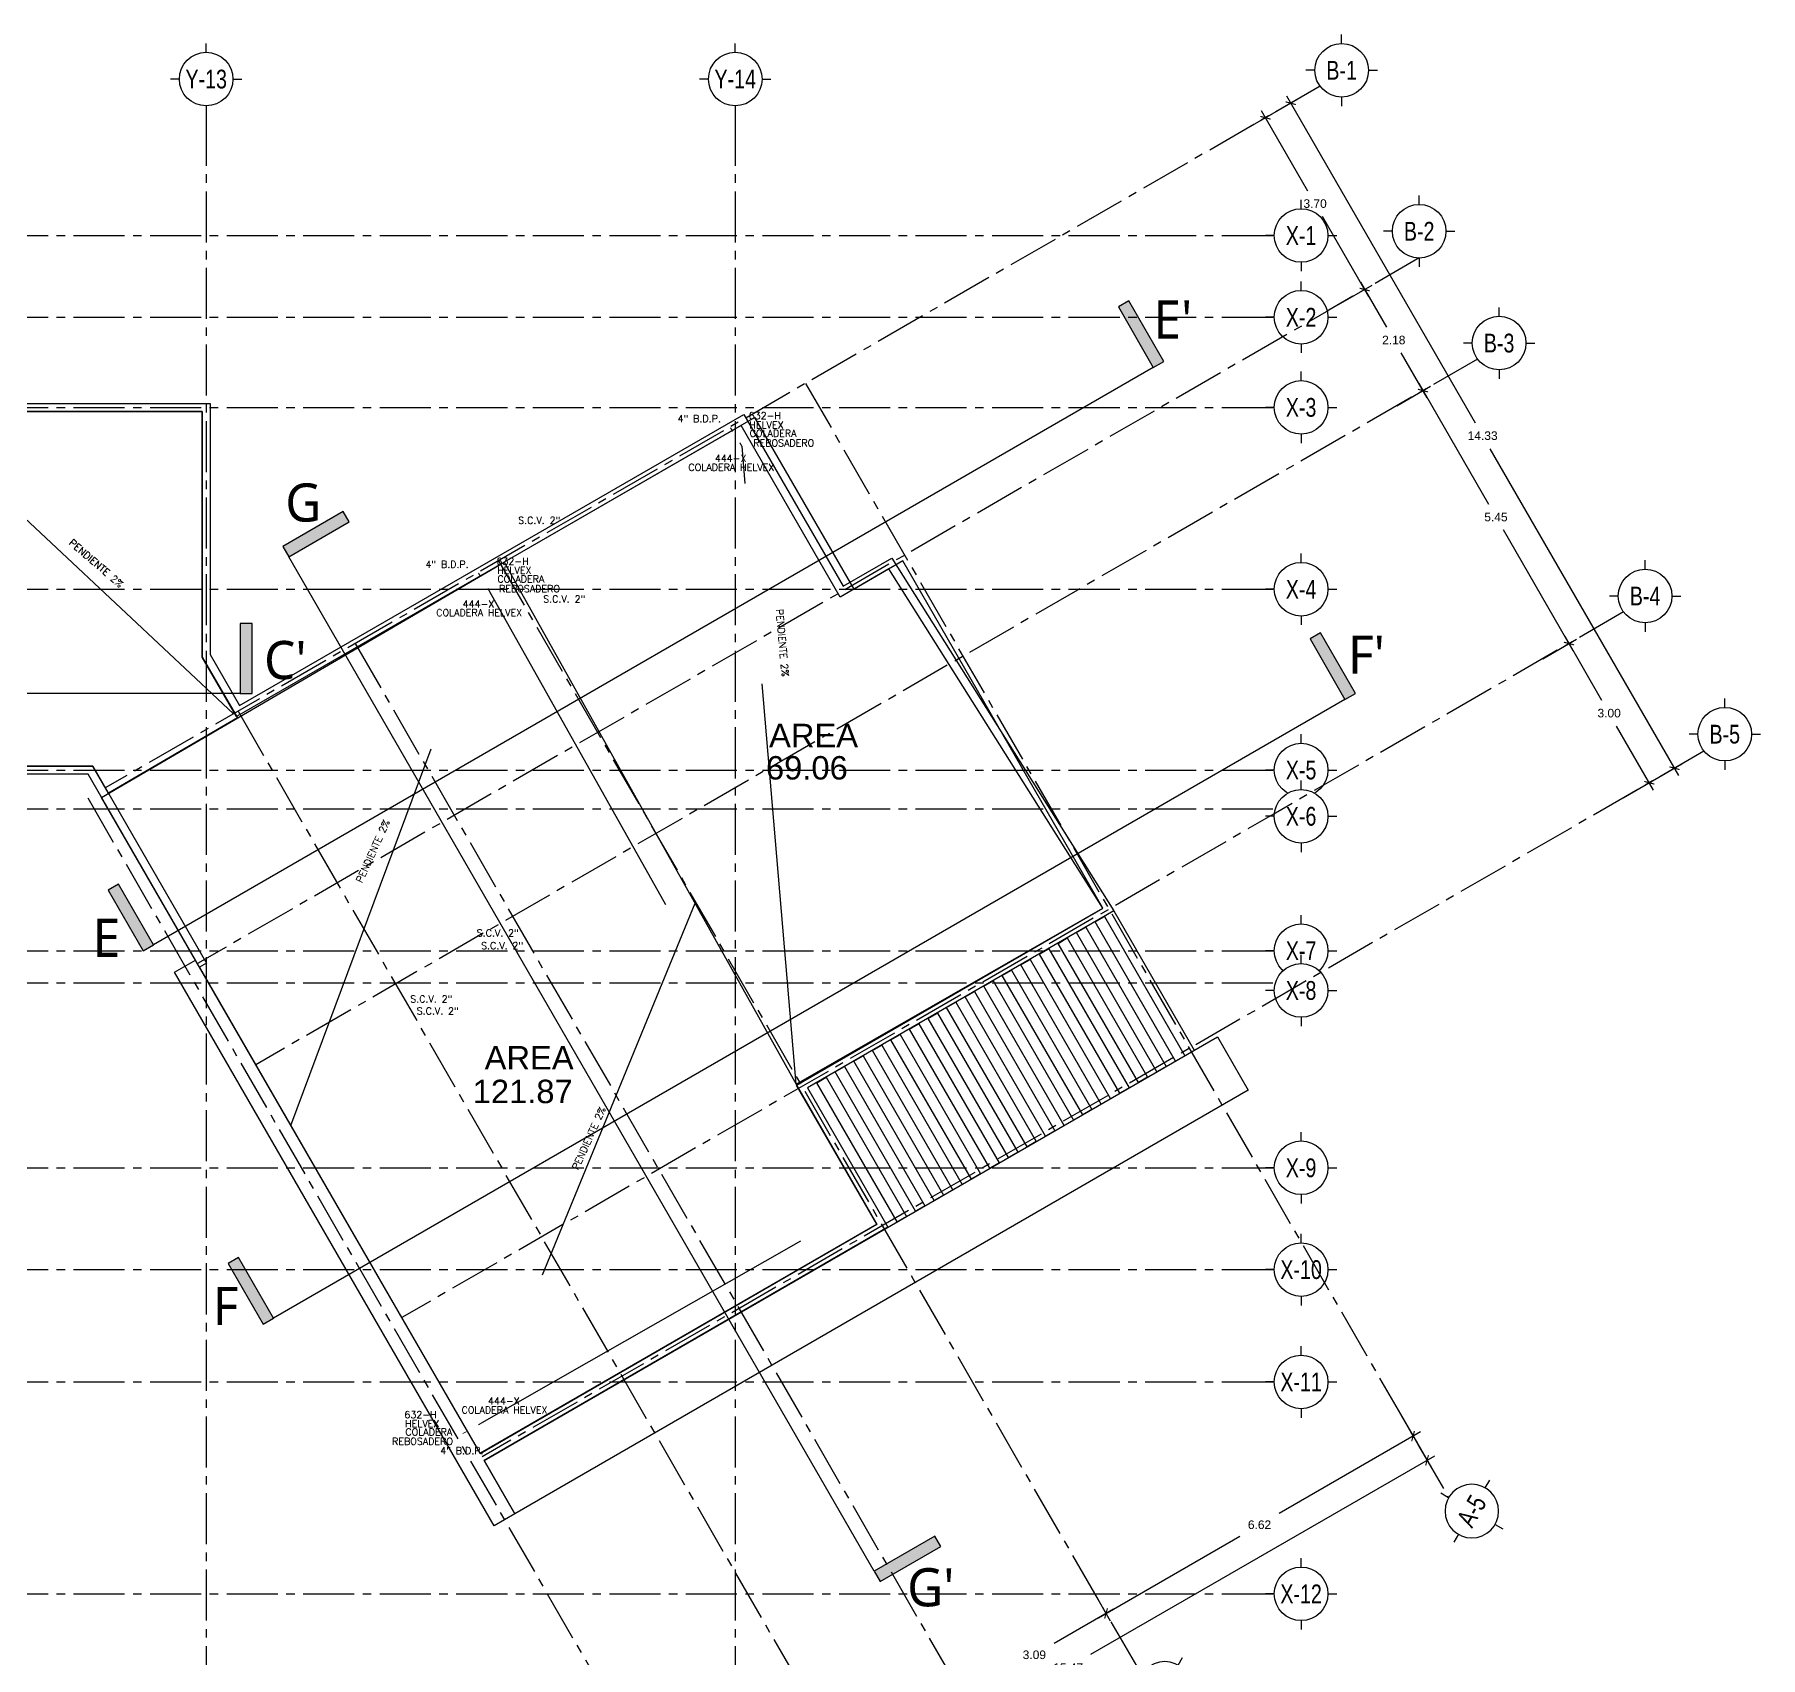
# Model space of a CAD drawing. Header units: metres. Extents: x 1769 to 3632, y 809 to 2652.
# Drawn here: x 2723.39 to 2755.61, y 1716.49 to 1746.77 of the extents above; entities that cross this region are included whole.
import ezdxf
from ezdxf.enums import TextEntityAlignment as Align

# ---------------------------------------------------------------- set-up
doc = ezdxf.new("R2010")
doc.units = ezdxf.units.M
doc.header["$LTSCALE"] = 10
doc.header["$PDMODE"] = 35
for name, pattern in [('CENTER2', [28.575, 19.05, -3.175, 3.175, -3.175]), ('DASHED2', [0.375, 0.25, -0.125]), ('HIDDEN', [9.525, 6.35, -3.175]), ('HIDDENX2', [0.75, 0.5, -0.25])]:
    doc.linetypes.add(name, pattern=pattern)
for name, color, linetype in [('A-ANNO-DIMS-0100', 2, 'Continuous'), ('A-CNTR+', 1, 'HIDDEN'), ('A-ELEV4', 3, 'Continuous'), ('A-ROOF', 6, 'Continuous'), ('A-ROOF-PATT+', 8, 'Continuous'), ('A-SECT+', 3, 'Continuous'), ('G+E_Cotas ejes', 20, 'Continuous'), ('G+E_Ejes', 20, 'Continuous')]:
    doc.layers.add(name, color=color, linetype=linetype)
for name, color, linetype, lineweight in [('RE.CONEXIONES 3D PLUVIALES', 7, 'Continuous', 0), ('RE.PLUVIAL', 3, 'Continuous', 0), ('RE.TEXTO PLU', 7, 'Continuous', 0), ('RE.TEXTOS SANITARIOS', 7, 'Continuous', 0)]:
    doc.layers.add(name, color=color, linetype=linetype, lineweight=lineweight)
doc.styles.add('ACABADOS', font='arial.ttf')
doc.styles.add('AVM- OFICINAS Y BODEGA - EJES PB$0$Anot_Arial', font='arial.ttf')
doc.styles.add('R', font='romans.shx')
doc.styles.get("Standard").update_dxf_attribs({"font": 'arial.ttf'})
doc.dimstyles.new('100', dxfattribs={"dimtxt": 0.16, "dimasz": 0.14, "dimexe": 0.16, "dimexo": 0.01, "dimgap": 0.16, "dimtad": 0, "dimtih": 1, "dimtoh": 1, "dimzin": 1, "dimdsep": 46, "dimtxsty": 'ACABADOS', "dimblk": 'ARCHTICK', "dimcen": 0.16, "dimdle": 0.16, "dimclrd": 1, "dimclre": 8, "dimclrt": 2, "dimadec": 1, "dimazin": 0, "dimtp": 1.2, "dimtm": 0.6, "dimtfac": 1, "dimtix": 1, "dimtmove": 2, "dimatfit": 3, "dimldrblk": 'ARCHTICK', "dimfxl": 1, "dimtolj": 1, "dimtzin": 1, "dimarcsym": 0})

# ---------------------------------------------------------------- blocks, each defined once
blk = doc.blocks.new('AVM- OFICINAS Y BODEGA - EJES PB$0$Anot_Arq_Eje_WO')
blk.add_wipeout([(0, -3), (0.29, -2.99), (0.59, -2.94), (0.87, -2.87), (1.15, -2.77), (1.41, -2.65), (1.67, -2.49), (1.9, -2.32), (2.12, -2.12), (2.32, -1.9), (2.49, -1.67), (2.65, -1.41), (2.77, -1.15), (2.87, -0.87), (2.94, -0.59), (2.99, -0.29), (3, 0), (2.99, 0.29), (2.94, 0.59), (2.87, 0.87), (2.77, 1.15), (2.65, 1.41), (2.49, 1.67), (2.32, 1.9), (2.12, 2.12), (1.9, 2.32), (1.67, 2.49), (1.41, 2.65), (1.15, 2.77), (0.87, 2.87), (0.59, 2.94), (0.29, 2.99), (0, 3), (-0.29, 2.99), (-0.59, 2.94), (-0.87, 2.87), (-1.15, 2.77), (-1.41, 2.65), (-1.67, 2.49), (-1.9, 2.32), (-2.12, 2.12), (-2.32, 1.9), (-2.49, 1.67), (-2.65, 1.41), (-2.77, 1.15), (-2.87, 0.87), (-2.94, 0.59), (-2.99, 0.29), (-3, 0), (-2.99, -0.29), (-2.94, -0.59), (-2.87, -0.87), (-2.77, -1.15), (-2.65, -1.41), (-2.49, -1.67), (-2.32, -1.9), (-2.12, -2.12), (-1.9, -2.32), (-1.67, -2.49), (-1.41, -2.65), (-1.15, -2.77), (-0.87, -2.87), (-0.59, -2.94), (-0.29, -2.99)])
at = {"color": 0, "linetype": 'Continuous'}
for p, q in [((0, 3), (0, 4)), ((-3, 0), (-4, 0)), ((3, 0), (4, 0)), ((0, -3), (0, -4))]:
    blk.add_line(p, q, dxfattribs=at)
blk.add_circle((0, 0), 3, dxfattribs=at)
at = {"color": 0, "style": 'AVM- OFICINAS Y BODEGA - EJES PB$0$Anot_Arial'}
blk.add_attdef('ID_Eje', text='', height=3, dxfattribs=at).set_placement((0, 0), align=Align.MIDDLE_CENTER)
blk = doc.blocks.new('EJES-1')
at = {"layer": 'A-CNTR+', "color": 9, "linetype": 'CENTER2', "ltscale": 0.005, "true_color": 0xc7c8ca}
for p, q in [((48.052, -1.333), (48.052, -50.702)), ((57.927, -1.333), (57.927, -50.702)), ((-3.001, -3.586), (67.989, -3.586)), ((-3.001, -5.111), (67.989, -5.111)), ((-3.001, -6.793), (67.989, -6.793)), ((-3.001, -10.186), (67.989, -10.186)), ((-3.001, -13.56), (67.989, -13.56)), ((-3.001, -16.932), (67.989, -16.932)), ((-3.001, -20.982), (67.989, -20.982)), ((-3.001, -22.882), (67.989, -22.882)), ((-3.001, -24.978), (67.989, -24.978)), ((-3.001, -28.932), (67.989, -28.932))]:
    blk.add_line(p, q, dxfattribs=at)
at = {"layer": 'A-CNTR+'}
ref = blk.add_blockref('AVM- OFICINAS Y BODEGA - EJES PB$0$Anot_Arq_Eje_WO', (48.052, -0.667), dxfattribs=dict(at, xscale=0.1666666666666667, yscale=0.1666666666666667, zscale=0.1666666666666667))
ref.add_attrib('ID_Eje', 'Y-13', dxfattribs={"layer": '0', "color": 0, "height": 0.35, "style": 'AVM- OFICINAS Y BODEGA - EJES PB$0$Anot_Arial', "width": 0.75}).set_placement((48.052, -0.667), align=Align.MIDDLE_CENTER)
ref = blk.add_blockref('AVM- OFICINAS Y BODEGA - EJES PB$0$Anot_Arq_Eje_WO', (57.927, -0.667), dxfattribs=dict(at, xscale=0.1666666666666667, yscale=0.1666666666666667, zscale=0.1666666666666667))
ref.add_attrib('ID_Eje', 'Y-14', dxfattribs={"layer": '0', "color": 0, "height": 0.35, "style": 'AVM- OFICINAS Y BODEGA - EJES PB$0$Anot_Arial', "width": 0.75}).set_placement((57.927, -0.667), align=Align.MIDDLE_CENTER)
ref = blk.add_blockref('AVM- OFICINAS Y BODEGA - EJES PB$0$Anot_Arq_Eje_WO', (68.489, -3.586), dxfattribs=dict(at, xscale=0.1666666666666667, yscale=0.1666666666666667, zscale=0.1666666666666667))
ref.add_attrib('ID_Eje', 'X-1', dxfattribs={"layer": '0', "color": 0, "height": 0.35, "style": 'AVM- OFICINAS Y BODEGA - EJES PB$0$Anot_Arial', "width": 0.75}).set_placement((68.489, -3.586), align=Align.MIDDLE_CENTER)
ref = blk.add_blockref('AVM- OFICINAS Y BODEGA - EJES PB$0$Anot_Arq_Eje_WO', (68.489, -5.111), dxfattribs=dict(at, xscale=0.1666666666666667, yscale=0.1666666666666667, zscale=0.1666666666666667))
ref.add_attrib('ID_Eje', 'X-2', dxfattribs={"layer": '0', "color": 0, "height": 0.35, "style": 'AVM- OFICINAS Y BODEGA - EJES PB$0$Anot_Arial', "width": 0.75}).set_placement((68.489, -5.111), align=Align.MIDDLE_CENTER)
ref = blk.add_blockref('AVM- OFICINAS Y BODEGA - EJES PB$0$Anot_Arq_Eje_WO', (68.489, -6.793), dxfattribs=dict(at, xscale=0.1666666666666667, yscale=0.1666666666666667, zscale=0.1666666666666667))
ref.add_attrib('ID_Eje', 'X-3', dxfattribs={"layer": '0', "color": 0, "height": 0.35, "style": 'AVM- OFICINAS Y BODEGA - EJES PB$0$Anot_Arial', "width": 0.75}).set_placement((68.489, -6.793), align=Align.MIDDLE_CENTER)
ref = blk.add_blockref('AVM- OFICINAS Y BODEGA - EJES PB$0$Anot_Arq_Eje_WO', (68.489, -10.186), dxfattribs=dict(at, xscale=0.1666666666666667, yscale=0.1666666666666667, zscale=0.1666666666666667))
ref.add_attrib('ID_Eje', 'X-4', dxfattribs={"layer": '0', "color": 0, "height": 0.35, "style": 'AVM- OFICINAS Y BODEGA - EJES PB$0$Anot_Arial', "width": 0.75}).set_placement((68.489, -10.186), align=Align.MIDDLE_CENTER)
ref = blk.add_blockref('AVM- OFICINAS Y BODEGA - EJES PB$0$Anot_Arq_Eje_WO', (68.489, -13.56), dxfattribs=dict(at, xscale=0.1666666666666667, yscale=0.1666666666666667, zscale=0.1666666666666667))
ref.add_attrib('ID_Eje', 'X-5', dxfattribs={"layer": '0', "color": 0, "height": 0.35, "style": 'AVM- OFICINAS Y BODEGA - EJES PB$0$Anot_Arial', "width": 0.75}).set_placement((68.489, -13.56), align=Align.MIDDLE_CENTER)
ref = blk.add_blockref('AVM- OFICINAS Y BODEGA - EJES PB$0$Anot_Arq_Eje_WO', (68.489, -16.932), dxfattribs=dict(at, xscale=0.1666666666666667, yscale=0.1666666666666667, zscale=0.1666666666666667))
ref.add_attrib('ID_Eje', 'X-7', dxfattribs={"layer": '0', "color": 0, "height": 0.35, "style": 'AVM- OFICINAS Y BODEGA - EJES PB$0$Anot_Arial', "width": 0.75}).set_placement((68.489, -16.932), align=Align.MIDDLE_CENTER)
ref = blk.add_blockref('AVM- OFICINAS Y BODEGA - EJES PB$0$Anot_Arq_Eje_WO', (68.489, -20.982), dxfattribs=dict(at, xscale=0.1666666666666667, yscale=0.1666666666666667, zscale=0.1666666666666667))
ref.add_attrib('ID_Eje', 'X-9', dxfattribs={"layer": '0', "color": 0, "height": 0.35, "style": 'AVM- OFICINAS Y BODEGA - EJES PB$0$Anot_Arial', "width": 0.75}).set_placement((68.489, -20.982), align=Align.MIDDLE_CENTER)
ref = blk.add_blockref('AVM- OFICINAS Y BODEGA - EJES PB$0$Anot_Arq_Eje_WO', (68.489, -22.882), dxfattribs=dict(at, xscale=0.1666666666666667, yscale=0.1666666666666667, zscale=0.1666666666666667))
ref.add_attrib('ID_Eje', 'X-10', dxfattribs={"layer": '0', "color": 0, "height": 0.35, "style": 'AVM- OFICINAS Y BODEGA - EJES PB$0$Anot_Arial', "width": 0.75}).set_placement((68.489, -22.882), align=Align.MIDDLE_CENTER)
ref = blk.add_blockref('AVM- OFICINAS Y BODEGA - EJES PB$0$Anot_Arq_Eje_WO', (68.489, -24.978), dxfattribs=dict(at, xscale=0.1666666666666667, yscale=0.1666666666666667, zscale=0.1666666666666667))
ref.add_attrib('ID_Eje', 'X-11', dxfattribs={"layer": '0', "color": 0, "height": 0.35, "style": 'AVM- OFICINAS Y BODEGA - EJES PB$0$Anot_Arial', "width": 0.75}).set_placement((68.489, -24.978), align=Align.MIDDLE_CENTER)
ref = blk.add_blockref('AVM- OFICINAS Y BODEGA - EJES PB$0$Anot_Arq_Eje_WO', (68.489, -28.932), dxfattribs=dict(at, xscale=0.1666666666666667, yscale=0.1666666666666667, zscale=0.1666666666666667))
ref.add_attrib('ID_Eje', 'X-12', dxfattribs={"layer": '0', "color": 0, "height": 0.35, "style": 'AVM- OFICINAS Y BODEGA - EJES PB$0$Anot_Arial', "width": 0.75}).set_placement((68.489, -28.932), align=Align.MIDDLE_CENTER)
ref = blk.add_blockref('AVM- OFICINAS Y BODEGA - EJES PB$0$Anot_Arq_Eje_WO', (68.489, -14.423), dxfattribs=dict(at, xscale=0.1666666666666667, yscale=0.1666666666666667, zscale=0.1666666666666667))
ref.add_attrib('ID_Eje', 'X-6', dxfattribs={"layer": '0', "color": 0, "height": 0.35, "style": 'AVM- OFICINAS Y BODEGA - EJES PB$0$Anot_Arial', "width": 0.75}).set_placement((68.489, -14.423), align=Align.MIDDLE_CENTER)
ref = blk.add_blockref('AVM- OFICINAS Y BODEGA - EJES PB$0$Anot_Arq_Eje_WO', (68.489, -17.673), dxfattribs=dict(at, xscale=0.1666666666666667, yscale=0.1666666666666667, zscale=0.1666666666666667))
ref.add_attrib('ID_Eje', 'X-8', dxfattribs={"layer": '0', "color": 0, "height": 0.35, "style": 'AVM- OFICINAS Y BODEGA - EJES PB$0$Anot_Arial', "width": 0.75}).set_placement((68.489, -17.673), align=Align.MIDDLE_CENTER)
at = {"layer": 'A-CNTR+', "color": 9, "linetype": 'CENTER2', "ltscale": 0.005, "true_color": 0xc7c8ca}
for p, q in [((-3.001, -14.282), (67.989, -14.282)), ((-3.001, -17.532), (67.989, -17.532))]:
    blk.add_line(p, q, dxfattribs=at)
blk = doc.blocks.new('_ArchTick')
at = {"color": 0, "linetype": 'ByBlock', "const_width": 0.15}
blk.add_lwpolyline([(-0.5, -0.5), (0.5, 0.5)], dxfattribs=at)
blk = doc.blocks.new('*D330')
at = {"layer": 'A-ANNO-DIMS-0100', "color": 8, "linetype": 'HIDDEN', "lineweight": -2, "transparency": 16777216}
for p, q in [((34.114, -26.785), (34.683, -27.771)), ((20.717, -34.519), (21.286, -35.505))]:
    blk.add_line(p, q, dxfattribs=at)
at = {"layer": 'A-ANNO-DIMS-0100', "color": 1, "lineweight": -2, "transparency": 16777216}
for p, q in [((34.742, -27.552), (28.323, -31.257)), ((21.068, -35.446), (27.486, -31.741))]:
    blk.add_line(p, q, dxfattribs=at)
at = {"layer": 'Defpoints', "color": 0, "transparency": 16777216}
for p in [(34.109, -26.776), (34.603, -27.632), (20.712, -34.51)]:
    blk.add_point(p, dxfattribs=at)
at = {"layer": 'A-ANNO-DIMS-0100', "color": 1, "lineweight": -2, "transparency": 16777216, "xscale": 0.14, "yscale": 0.14, "zscale": 0.14}
for p, rotation in [((34.603, -27.632), 29.99830413499659), ((21.206, -35.366), 209.9983041349966)]:
    blk.add_blockref('_ArchTick', p, dxfattribs=dict(at, rotation=rotation))
at = {"layer": 'A-ANNO-DIMS-0100', "color": 2, "transparency": 16777216, "insert": (27.905, -31.499), "char_height": 0.16, "attachment_point": 5, "style": 'ACABADOS'}
blk.add_mtext('\\A1;15.47', dxfattribs=at)
blk = doc.blocks.new('*D331')
at = {"layer": 'A-ANNO-DIMS-0100', "color": 8, "linetype": 'HIDDEN', "lineweight": -2, "transparency": 16777216}
for p, q in [((31.099, -2.863), (31.726, -2.5)), ((32.949, -6.067), (33.576, -5.705))]:
    blk.add_line(p, q, dxfattribs=at)
at = {"layer": 'A-ANNO-DIMS-0100', "color": 1, "lineweight": -2, "transparency": 16777216}
for p, q in [((31.508, -2.442), (32.373, -3.941)), ((33.518, -5.923), (32.652, -4.424))]:
    blk.add_line(p, q, dxfattribs=at)
at = {"layer": 'Defpoints', "color": 0, "transparency": 16777216}
for p in [(31.09, -2.868), (33.438, -5.785), (32.94, -6.072)]:
    blk.add_point(p, dxfattribs=at)
at = {"layer": 'A-ANNO-DIMS-0100', "color": 1, "lineweight": -2, "transparency": 16777216, "xscale": 0.14, "yscale": 0.14, "zscale": 0.14}
for p, rotation in [((31.588, -2.58), 120.0004785624767), ((33.438, -5.785), 300.0004785624766)]:
    blk.add_blockref('_ArchTick', p, dxfattribs=dict(at, rotation=rotation))
at = {"layer": 'A-ANNO-DIMS-0100', "color": 2, "transparency": 16777216, "insert": (32.513, -4.182), "char_height": 0.16, "attachment_point": 5, "style": 'ACABADOS'}
blk.add_mtext('\\A1;3.70', dxfattribs=at)
blk = doc.blocks.new('*D332')
at = {"layer": 'A-ANNO-DIMS-0100', "color": 8, "linetype": 'HIDDEN', "lineweight": -2, "transparency": 16777216}
for p, q in [((32.949, -6.067), (33.576, -5.705)), ((34.038, -7.953), (34.665, -7.591))]:
    blk.add_line(p, q, dxfattribs=at)
at = {"layer": 'A-ANNO-DIMS-0100', "color": 1, "lineweight": -2, "transparency": 16777216}
for p, q in [((33.358, -5.646), (33.843, -6.486)), ((34.607, -7.809), (34.122, -6.969))]:
    blk.add_line(p, q, dxfattribs=at)
at = {"layer": 'Defpoints', "color": 0, "transparency": 16777216}
for p in [(32.94, -6.072), (34.527, -7.671), (34.029, -7.958)]:
    blk.add_point(p, dxfattribs=at)
at = {"layer": 'A-ANNO-DIMS-0100', "color": 1, "lineweight": -2, "transparency": 16777216, "xscale": 0.14, "yscale": 0.14, "zscale": 0.14}
for p, rotation in [((33.438, -5.785), 120.0016160091932), ((34.527, -7.671), 300.0016160091932)]:
    blk.add_blockref('_ArchTick', p, dxfattribs=dict(at, rotation=rotation))
at = {"layer": 'A-ANNO-DIMS-0100', "color": 2, "transparency": 16777216, "insert": (33.982, -6.728), "char_height": 0.16, "attachment_point": 5, "style": 'ACABADOS'}
blk.add_mtext('\\A1;2.18', dxfattribs=at)
blk = doc.blocks.new('*D333')
at = {"layer": 'A-ANNO-DIMS-0100', "color": 8, "linetype": 'HIDDEN', "lineweight": -2, "transparency": 16777216}
for p, q in [((34.038, -7.953), (34.665, -7.591)), ((36.763, -12.673), (37.391, -12.311))]:
    blk.add_line(p, q, dxfattribs=at)
at = {"layer": 'A-ANNO-DIMS-0100', "color": 1, "lineweight": -2, "transparency": 16777216}
for p, q in [((34.447, -7.532), (35.75, -9.789)), ((37.332, -12.529), (36.029, -10.272))]:
    blk.add_line(p, q, dxfattribs=at)
at = {"layer": 'Defpoints', "color": 0, "transparency": 16777216}
for p in [(34.029, -7.958), (37.252, -12.391), (36.754, -12.678)]:
    blk.add_point(p, dxfattribs=at)
at = {"layer": 'A-ANNO-DIMS-0100', "color": 1, "lineweight": -2, "transparency": 16777216, "xscale": 0.14, "yscale": 0.14, "zscale": 0.14}
for p, rotation in [((34.527, -7.671), 119.9997428596151), ((37.252, -12.391), 299.9997428596151)]:
    blk.add_blockref('_ArchTick', p, dxfattribs=dict(at, rotation=rotation))
at = {"layer": 'A-ANNO-DIMS-0100', "color": 2, "transparency": 16777216, "insert": (35.889, -10.031), "char_height": 0.16, "attachment_point": 5, "style": 'ACABADOS'}
blk.add_mtext('\\A1;5.45', dxfattribs=at)
blk = doc.blocks.new('*D334')
at = {"layer": 'A-ANNO-DIMS-0100', "color": 8, "linetype": 'HIDDEN', "lineweight": -2, "transparency": 16777216}
for p, q in [((36.763, -12.673), (37.391, -12.311)), ((38.263, -15.271), (38.891, -14.909))]:
    blk.add_line(p, q, dxfattribs=at)
at = {"layer": 'A-ANNO-DIMS-0100', "color": 1, "lineweight": -2, "transparency": 16777216}
for p, q in [((37.172, -12.252), (37.862, -13.448)), ((38.832, -15.127), (38.142, -13.932))]:
    blk.add_line(p, q, dxfattribs=at)
at = {"layer": 'Defpoints', "color": 0, "transparency": 16777216}
for p in [(36.754, -12.678), (38.752, -14.989), (38.254, -15.276)]:
    blk.add_point(p, dxfattribs=at)
at = {"layer": 'A-ANNO-DIMS-0100', "color": 1, "lineweight": -2, "transparency": 16777216, "xscale": 0.14, "yscale": 0.14, "zscale": 0.14}
for p, rotation in [((37.252, -12.391), 120.0009000329546), ((38.752, -14.989), 300.0009000329546)]:
    blk.add_blockref('_ArchTick', p, dxfattribs=dict(at, rotation=rotation))
at = {"layer": 'A-ANNO-DIMS-0100', "color": 2, "transparency": 16777216, "insert": (38.002, -13.69), "char_height": 0.16, "attachment_point": 5, "style": 'ACABADOS'}
blk.add_mtext('\\A1;3.00', dxfattribs=at)
blk = doc.blocks.new('*D335')
at = {"layer": 'A-ANNO-DIMS-0100', "color": 8, "linetype": 'HIDDEN', "lineweight": -2, "transparency": 16777216}
for p, q in [((31.099, -2.863), (32.197, -2.228)), ((38.263, -15.271), (39.361, -14.637))]:
    blk.add_line(p, q, dxfattribs=at)
at = {"layer": 'A-ANNO-DIMS-0100', "color": 1, "lineweight": -2, "transparency": 16777216}
for p, q in [((31.978, -2.17), (35.501, -8.271)), ((39.303, -14.856), (35.78, -8.755))]:
    blk.add_line(p, q, dxfattribs=at)
at = {"layer": 'Defpoints', "color": 0, "transparency": 16777216}
for p in [(31.09, -2.868), (39.223, -14.717), (38.254, -15.276)]:
    blk.add_point(p, dxfattribs=at)
at = {"layer": 'A-ANNO-DIMS-0100', "color": 1, "lineweight": -2, "transparency": 16777216, "xscale": 0.14, "yscale": 0.14, "zscale": 0.14}
for p, rotation in [((32.058, -2.308), 120.0009000329537), ((39.223, -14.717), 300.0009000329537)]:
    blk.add_blockref('_ArchTick', p, dxfattribs=dict(at, rotation=rotation))
at = {"layer": 'A-ANNO-DIMS-0100', "color": 2, "transparency": 16777216, "insert": (35.641, -8.513), "char_height": 0.16, "attachment_point": 5, "style": 'ACABADOS'}
blk.add_mtext('\\A1;14.33', dxfattribs=at)
blk = doc.blocks.new('*D337')
at = {"layer": 'A-ANNO-DIMS-0100', "color": 8, "linetype": 'HIDDEN', "lineweight": -2, "transparency": 16777216}
for p, q in [((28.383, -30.094), (28.691, -30.627)), ((25.708, -31.638), (26.016, -32.171))]:
    blk.add_line(p, q, dxfattribs=at)
at = {"layer": 'A-ANNO-DIMS-0100', "color": 1, "lineweight": -2, "transparency": 16777216}
for p, q in [((28.749, -30.409), (27.641, -31.048)), ((25.797, -32.113), (26.905, -31.473))]:
    blk.add_line(p, q, dxfattribs=at)
at = {"layer": 'Defpoints', "color": 0, "transparency": 16777216}
for p in [(28.378, -30.085), (28.611, -30.489), (25.703, -31.629)]:
    blk.add_point(p, dxfattribs=at)
at = {"layer": 'A-ANNO-DIMS-0100', "color": 1, "lineweight": -2, "transparency": 16777216, "xscale": 0.14, "yscale": 0.14, "zscale": 0.14}
for p, rotation in [((28.611, -30.489), 29.99874514351845), ((25.936, -32.033), 209.9987451435184)]:
    blk.add_blockref('_ArchTick', p, dxfattribs=dict(at, rotation=rotation))
at = {"layer": 'A-ANNO-DIMS-0100', "color": 2, "transparency": 16777216, "insert": (27.273, -31.261), "char_height": 0.16, "attachment_point": 5, "style": 'ACABADOS'}
blk.add_mtext('\\A1;3.09', dxfattribs=at)
blk = doc.blocks.new('*D338')
at = {"layer": 'A-ANNO-DIMS-0100', "color": 8, "linetype": 'HIDDEN', "lineweight": -2, "transparency": 16777216}
for p, q in [((34.114, -26.785), (34.422, -27.318)), ((28.383, -30.094), (28.691, -30.627))]:
    blk.add_line(p, q, dxfattribs=at)
at = {"layer": 'A-ANNO-DIMS-0100', "color": 1, "lineweight": -2, "transparency": 16777216}
for p, q in [((34.481, -27.1), (31.844, -28.622)), ((28.472, -30.569), (31.109, -29.046))]:
    blk.add_line(p, q, dxfattribs=at)
at = {"layer": 'Defpoints', "color": 0, "transparency": 16777216}
for p in [(34.109, -26.776), (34.342, -27.18), (28.378, -30.085)]:
    blk.add_point(p, dxfattribs=at)
at = {"layer": 'A-ANNO-DIMS-0100', "color": 1, "lineweight": -2, "transparency": 16777216, "xscale": 0.14, "yscale": 0.14, "zscale": 0.14}
for p, rotation in [((34.342, -27.18), 29.99874514351642), ((28.611, -30.489), 209.9987451435164)]:
    blk.add_blockref('_ArchTick', p, dxfattribs=dict(at, rotation=rotation))
at = {"layer": 'A-ANNO-DIMS-0100', "color": 2, "transparency": 16777216, "insert": (31.476, -28.834), "char_height": 0.16, "attachment_point": 5, "style": 'ACABADOS'}
blk.add_mtext('\\A1;6.62', dxfattribs=at)
blk = doc.blocks.new('*U500')
at = {"layer": 'A-SECT+'}
h = blk.add_hatch(color=256, dxfattribs=at)
h.dxf.hatch_style = 1
h.paths.add_polyline_path([(76.3837, 10.491), (76.577, 10.491), (76.577, 10.4578), (76.3837, 10.4578)])
at = {"layer": 'A-SECT+', "linetype": 'HIDDEN', "ltscale": 0.2}
blk.add_line((76.3837, 10.4578), (76.3837, 2.7865), dxfattribs=at)
at = {"layer": 'A-SECT+'}
blk.add_lwpolyline([(76.3837, 10.491), (76.577, 10.491), (76.577, 10.4578), (76.3837, 10.4578)], close=True, dxfattribs=at)
blk = doc.blocks.new('*U329')
at = {"layer": 'A-SECT+'}
h = blk.add_hatch(color=256, dxfattribs=at)
h.dxf.hatch_style = 1
h.paths.add_polyline_path([(76.3837, 5.4697), (76.577, 5.4697), (76.577, 5.4365), (76.3837, 5.4365)])
h = blk.add_hatch(color=256, dxfattribs=at)
h.dxf.hatch_style = 1
h.paths.add_polyline_path([(76.3837, 2.1977), (76.577, 2.1977), (76.577, 2.1645), (76.3837, 2.1645)])
at = {"layer": 'A-SECT+', "linetype": 'HIDDEN', "ltscale": 0.2}
blk.add_line((76.3837, 5.4365), (76.3837, 2.1977), dxfattribs=at)
at = {"layer": 'A-SECT+'}
for points in [[(76.3837, 5.4697), (76.577, 5.4697), (76.577, 5.4365), (76.3837, 5.4365)], [(76.3837, 2.1977), (76.577, 2.1977), (76.577, 2.1645), (76.3837, 2.1645)]]:
    blk.add_lwpolyline(points, close=True, dxfattribs=at)
blk = doc.blocks.new('*U327')
at = {"layer": 'A-SECT+'}
h = blk.add_hatch(color=256, dxfattribs=at)
h.dxf.hatch_style = 1
h.paths.add_polyline_path([(76.3837, 5.6528), (76.577, 5.6528), (76.577, 5.6196), (76.3837, 5.6196)])
h = blk.add_hatch(color=256, dxfattribs=at)
h.dxf.hatch_style = 1
h.paths.add_polyline_path([(76.3837, 2.4263), (76.577, 2.4263), (76.577, 2.3931), (76.3837, 2.3931)])
at = {"layer": 'A-SECT+', "linetype": 'HIDDEN', "ltscale": 0.2}
blk.add_line((76.3837, 5.6196), (76.3837, 2.4263), dxfattribs=at)
at = {"layer": 'A-SECT+'}
for points in [[(76.3837, 5.6528), (76.577, 5.6528), (76.577, 5.6196), (76.3837, 5.6196)], [(76.3837, 2.4263), (76.577, 2.4263), (76.577, 2.3931), (76.3837, 2.3931)]]:
    blk.add_lwpolyline(points, close=True, dxfattribs=at)
blk = doc.blocks.new('*U328')
at = {"layer": 'A-SECT+'}
h = blk.add_hatch(color=256, dxfattribs=at)
h.dxf.hatch_style = 1
h.paths.add_polyline_path([(76.3837, 5.6528), (76.577, 5.6528), (76.577, 5.6196), (76.3837, 5.6196)])
h = blk.add_hatch(color=256, dxfattribs=at)
h.dxf.hatch_style = 1
h.paths.add_polyline_path([(76.3837, 2.1977), (76.577, 2.1977), (76.577, 2.1645), (76.3837, 2.1645)])
at = {"layer": 'A-SECT+', "linetype": 'HIDDEN', "ltscale": 0.2}
blk.add_line((76.3837, 5.6196), (76.3837, 2.1977), dxfattribs=at)
at = {"layer": 'A-SECT+'}
for points in [[(76.3837, 5.6528), (76.577, 5.6528), (76.577, 5.6196), (76.3837, 5.6196)], [(76.3837, 2.1977), (76.577, 2.1977), (76.577, 2.1645), (76.3837, 2.1645)]]:
    blk.add_lwpolyline(points, close=True, dxfattribs=at)
blk = doc.blocks.new('A$C5108f7f0')
at = {"layer": 'A-SECT+', "linetype": 'HIDDENX2', "zscale": 6.747992283134117}
for name, p, xscale, yscale, rotation in [('*U327', (297.15, -427.679), -6.747992283134118, 6.747992283134117, 299.9993636917437), ('*U329', (-397.657, -210.742), -6.747992283134066, 6.747992283134066, 209.9998411535526), ('*U500', (-15.337, -483.855), -6.747992283134117, 6.747992283134117, 270), ('*U328', (300.727, -433.874), -6.747992283134118, 6.747992283134117, 299.9993636917437)]:
    blk.add_blockref(name, p, dxfattribs=dict(at, xscale=xscale, yscale=yscale, rotation=rotation))
at = {"layer": 'A-SECT+', "ltscale": 0.08, "char_height": 0.71188, "attachment_point": 1}
for s, insert in [("{\\fYu Gothic|b0|i0|c0|p34;E'}", (72.281, 38.915)), ("{\\fYu Gothic|b0|i0|c0|p34;C'}", (55.678, 32.561)), ("{\\fYu Gothic|b0|i0|c0|p34;F'}", (75.91, 32.662)), ('{\\fYu Gothic|b0|i0|c0|p34;E}', (52.478, 27.378)), ('{\\fYu Gothic|b0|i0|c0|p34;F}', (54.722, 20.507)), ("{\\fYu Gothic|b0|i0|c0|p34;G'}", (67.682, 15.259))]:
    blk.add_mtext_dynamic_manual_height_columns(s, width=0.71897, gutter_width=2.098, heights=[0], dxfattribs=dict(at, insert=insert))
at = {"layer": 'A-SECT+', "ltscale": 0.08, "insert": (56.074, 35.5), "char_height": 0.71188, "attachment_point": 1, "bg_fill": 3, "box_fill_scale": 1, "bg_fill_color": 256, "bg_fill_transparency": 0}
blk.add_mtext_dynamic_manual_height_columns('{\\fYu Gothic|b0|i0|c0|p34;G}', width=0.71188, gutter_width=2.098, heights=[0], dxfattribs=at)
blk = doc.blocks.new('A$C7b50185a')
at = {"layer": 'A-ROOF', "ltscale": 0.01}
for points in [[(0, 3), (0.2, 3), (0.2, 0), (0, 0)], [(0.4, 3), (0.6, 3), (0.6, 0), (0.4, 0)], [(0.8, 3), (1, 3), (1, 0), (0.8, 0)], [(1.2, 3), (1.4, 3), (1.4, 0), (1.2, 0)], [(1.6, 3), (1.8, 3), (1.8, 0), (1.6, 0)], [(2, 3), (2.2, 3), (2.2, 0), (2, 0)], [(2.4, 3), (2.6, 3), (2.6, 0), (2.4, 0)], [(2.8, 3), (3, 3), (3, 0), (2.8, 0)], [(3.2, 3), (3.4, 3), (3.4, 0), (3.2, 0)], [(3.6, 3), (3.8, 3), (3.8, 0), (3.6, 0)], [(4, 3), (4.2, 3), (4.2, 0), (4, 0)], [(4.4, 3), (4.6, 3), (4.6, 0), (4.4, 0)], [(4.8, 3), (5, 3), (5, 0), (4.8, 0)], [(5.2, 3), (5.4, 3), (5.4, 0), (5.2, 0)], [(5.6, 3), (5.8, 3), (5.8, 0), (5.6, 0)], [(6, 3), (6.2, 3), (6.2, 0), (6, 0)]]:
    blk.add_lwpolyline(points, close=True, dxfattribs=at)
blk = doc.blocks.new('pvc-codo90x50')
at = {"color": 1}
for p in [(-0.036, 0), (0, 0.036)]:
    blk.add_line(p, (0, 0), dxfattribs=at)
blk = doc.blocks.new('A$C9f5eb76c')
at = {"layer": 'A-ROOF-PATT+', "linetype": 'DASHED2', "ltscale": 3}
for p, q in [((45.389, 17.795), (39.716, 23.11, -0.008)), ((55.89, 10.885), (54.882, 22.79, 0.232)), ((46.46, 10.117), (50.175, 20.074, -0.06)), ((53.46, 14.233), (50.175, 20.074)), ((54.003, 14.256), (50.023, 4.567, -0.174)), ((55.971, 7.958), (50.023, 4.567, -0.425))]:
    blk.add_line(p, q, dxfattribs=at)
at = {"layer": 'A-ROOF-PATT+'}
for points in [[(33.45, 23.439), (44.806, 23.439), (44.806, 18.856), (45.464, 17.719), (43.056, 16.313), (42.762, 16.822), (33.45, 16.822), (33.45, 23.439)], [(55.89, 10.885), (61.62, 14.172), (57.882, 20.649), (56.973, 20.124), (55.123, 23.328), (50.44, 20.624), (55.89, 10.885)], [(55.89, 10.885), (57.399, 8.271), (49.995, 3.997), (42.925, 16.237), (50.44, 20.624), (55.89, 10.885)]]:
    blk.add_lwpolyline(points, dxfattribs=at)
at = {"layer": 'RE.PLUVIAL', "linetype": 'ByBlock', "extrusion": (-0.525217, 0.850969, -2.22045e-16), "const_width": 0.03}
for points, elevation in [([(-58.672, 0.353), (-58.672, -2.647)], -9.027), ([(-58.672, 0.353), (-58.672, -2.647)], -9.027), ([(-53.239, 0.35), (-53.239, -2.65)], -8.865), ([(-53.239, 0.35), (-53.239, -2.65)], -8.865)]:
    blk.add_lwpolyline(points, dxfattribs=dict(at, elevation=elevation))
at = {"layer": 'RE.PLUVIAL', "linetype": 'ByBlock', "extrusion": (-0.866117, -0.499841, -2.22045e-16), "const_width": 0.03, "elevation": -45.205}
blk.add_lwpolyline([(21.048, 0.35), (21.048, -2.65)], dxfattribs=at)
blk.add_lwpolyline([(21.048, 0.35), (21.048, -2.65)], dxfattribs=at)
at = {"layer": 'RE.CONEXIONES 3D PLUVIALES', "extrusion": (-0.850969, -0.525217, -8.70473e-10), "rotation": 270}
for p, xscale, yscale, zscale in [((9.027, 0, -58.672), -2.000000000000003, 2.000000000000003, 2), ((9.027, 0, -58.672), -2.000000000000006, 2.000000000000006, 2.000000000000002), ((9.027, 0, -58.673), -2.000000000000006, 2.000000000000006, 2.000000000000002), ((8.865, 0, -53.239), -2.000000000000008, 2.000000000000008, 2.000000000000003)]:
    blk.add_blockref('pvc-codo90x50', p, dxfattribs=dict(at, xscale=xscale, yscale=yscale, zscale=zscale))
at = {"layer": 'RE.CONEXIONES 3D PLUVIALES', "extrusion": (0.850969, 0.525217, 7.3262e-31), "xscale": -1.999999999999999, "yscale": 2, "zscale": 1.999999999999999}
for p in [(-9.431, 0, 58.672), (-9.269, 0, 53.239)]:
    blk.add_blockref('pvc-codo90x50', p, dxfattribs=at)
at = {"layer": 'RE.CONEXIONES 3D PLUVIALES', "extrusion": (0.499841, -0.866117, 7.3262e-31), "xscale": 1.999999999999999, "yscale": 1.999999999999999, "zscale": 1.999999999999999}
blk.add_blockref('pvc-codo90x50', (45.609, 0, 21.048), dxfattribs=at)
at = {"layer": 'RE.CONEXIONES 3D PLUVIALES', "extrusion": (-0.499841, 0.866117, -8.70473e-10), "xscale": 2.000000000000001, "yscale": 2.000000000000001, "zscale": 2.000000000000001, "rotation": 90.00000000000001}
blk.add_blockref('pvc-codo90x50', (-45.204, 0, -21.048), dxfattribs=at)
at = {"layer": 'RE.PLUVIAL', "color": 7, "char_height": 0.4369, "width": 1.86113, "attachment_point": 1}
for s, insert in [('AREA', (55.387, 17.61)), ('69.06', (55.329, 17.007)), ('AREA', (50.078, 11.597)), ('121.87', (49.855, 10.968))]:
    blk.add_mtext(s, dxfattribs=dict(at, insert=insert))
at = {"layer": 'RE.TEXTO PLU', "linetype": 'Continuous', "style": 'R'}
for s, rotation, p in [('4" B.D.P.', 360, (54.084, 23.237, 0.353)), ('632-H', 360, (55.307, 23.292, 0.353)), ('HELVEX', 360, (55.338, 23.122, 0.353)), ('COLADERA', 360, (55.462, 22.964, 0.353)), ('REBOSADERO', 360, (55.661, 22.783, 0.353)), ('444-X', 360, (54.67, 22.497, 0.353)), ('COLADERA HELVEX', 360, (54.684, 22.332, 0.353)), ('PENDIENTE 2%%%', 319.0903, (42.787, 20.554, -0.525)), ('4" B.D.P.', 360, (49.377, 20.521, 0.121)), ('632-H', 360, (50.6, 20.576, 0.121)), ('HELVEX', 360, (50.632, 20.406, 0.121)), ('COLADERA', 360, (50.755, 20.248, 0.121)), ('REBOSADERO', 360, (50.915, 20.069, 0.121)), ('COLADERA HELVEX', 360, (49.977, 19.616, 0.121)), ('444-X', 360, (49.964, 19.781, 0.121)), ('PENDIENTE 2%%%', 275.03, (55.572, 19.115, -0.525)), ('PENDIENTE 2%%%', 65.6533, (48.051, 15.207, -0.525)), ('PENDIENTE 2%%%', 65.6533, (52.083, 9.85, -0.606)), ('COLADERA HELVEX', 360, (50.45, 4.741, 0)), ('444-X', 360, (50.437, 4.906, 0)), ('632-H', 360, (48.881, 4.656, 0)), ('HELVEX', 360, (48.913, 4.487, 0)), ('REBOSADERO', 360, (48.918, 4.156, 0)), ('COLADERA', 360, (49.036, 4.328, 0)), ('4" B.D.P.', 360, (49.653, 3.979, 0))]:
    blk.add_text(s, height=0.13, rotation=rotation, dxfattribs=at).set_placement(p, align=Align.CENTER)
at = {"layer": 'RE.TEXTOS SANITARIOS', "linetype": 'Continuous', "style": 'R'}
for p in [(51.097, 21.342, 3.18), (51.564, 19.874, 3.18), (50.324, 13.642, 3.18), (50.405, 13.407, 3.18), (49.082, 12.411, 3.18), (49.202, 12.185, 3.18)]:
    blk.add_text('S.C.V. 2"', height=0.13, rotation=360, dxfattribs=at).set_placement(p, align=Align.CENTER)
blk = doc.blocks.new('EJES-2')
at = {"layer": 'A-CNTR+', "color": 9, "linetype": 'CENTER2', "ltscale": 0.005, "true_color": 0xc7c8ca}
for p, q in [((32.608, -1.991), (9.931, -15.084)), ((35.547, -7.082), (12.74, -20.249)), ((23.002, -7.537), (35.006, -28.329)), ((38.272, -11.802), (15.465, -24.969)), ((14.596, -12.391), (26.6, -33.182)), ((12.41, -13.653), (24.414, -34.444)), ((9.605, -15.272), (21.61, -36.063))]:
    blk.add_line(p, q, dxfattribs=at)
at = {"layer": 'A-CNTR+'}
ref = blk.add_blockref('AVM- OFICINAS Y BODEGA - EJES PB$0$Anot_Arq_Eje_WO', (34.456, -4.697), dxfattribs=dict(at, xscale=0.1666666666666667, yscale=0.1666666666666667, zscale=0.1666666666666667))
ref.add_attrib('ID_Eje', 'B-2', dxfattribs={"layer": '0', "color": 0, "height": 0.35, "style": 'AVM- OFICINAS Y BODEGA - EJES PB$0$Anot_Arial', "width": 0.75}).set_placement((34.456, -4.697), align=Align.MIDDLE_CENTER)
ref = blk.add_blockref('AVM- OFICINAS Y BODEGA - EJES PB$0$Anot_Arq_Eje_WO', (29.707, -31.888), dxfattribs=dict(at, xscale=-0.1666666666666667, yscale=0.1666666666666667, zscale=0.1666666666666667, rotation=239.999645176469))
ref.add_attrib('ID_Eje', 'A-4', dxfattribs={"layer": '0', "color": 0, "height": 0.35, "rotation": 59.9996, "style": 'AVM- OFICINAS Y BODEGA - EJES PB$0$Anot_Arial', "width": 0.75}).set_placement((29.707, -31.888), align=Align.MIDDLE_CENTER)
at = {"layer": 'A-ANNO-DIMS-0100'}
dim = blk.add_aligned_dim(p1=(32.94, -6.072), p2=(34.029, -7.958), distance=0.575, dimstyle='100', dxfattribs=at)
dim.commit()
dim.dimension.update_dxf_attribs({"geometry": '*D332', "text_midpoint": (33.982, -6.728)})
at = {"layer": 'A-CNTR+', "color": 9, "linetype": 'CENTER2', "ltscale": 0.005, "true_color": 0xc7c8ca}
for p, q in [((34.458, -5.196), (11.651, -18.363)), ((17.271, -10.847), (29.275, -31.638))]:
    blk.add_line(p, q, dxfattribs=at)
at = {"layer": 'A-CNTR+'}
ref = blk.add_blockref('AVM- OFICINAS Y BODEGA - EJES PB$0$Anot_Arq_Eje_WO', (33.009, -1.694), dxfattribs=dict(at, xscale=0.1666666666666667, yscale=0.1666666666666667, zscale=0.1666666666666667))
ref.add_attrib('ID_Eje', 'B-1', dxfattribs={"layer": '0', "color": 0, "height": 0.35, "style": 'AVM- OFICINAS Y BODEGA - EJES PB$0$Anot_Arial', "width": 0.75}).set_placement((33.009, -1.694), align=Align.MIDDLE_CENTER)
ref = blk.add_blockref('AVM- OFICINAS Y BODEGA - EJES PB$0$Anot_Arq_Eje_WO', (35.948, -6.784), dxfattribs=dict(at, xscale=0.1666666666666667, yscale=0.1666666666666667, zscale=0.1666666666666667))
ref.add_attrib('ID_Eje', 'B-3', dxfattribs={"layer": '0', "color": 0, "height": 0.35, "style": 'AVM- OFICINAS Y BODEGA - EJES PB$0$Anot_Arial', "width": 0.75}).set_placement((35.948, -6.784), align=Align.MIDDLE_CENTER)
ref = blk.add_blockref('AVM- OFICINAS Y BODEGA - EJES PB$0$Anot_Arq_Eje_WO', (38.673, -11.504), dxfattribs=dict(at, xscale=0.1666666666666667, yscale=0.1666666666666667, zscale=0.1666666666666667))
ref.add_attrib('ID_Eje', 'B-4', dxfattribs={"layer": '0', "color": 0, "height": 0.35, "style": 'AVM- OFICINAS Y BODEGA - EJES PB$0$Anot_Arial', "width": 0.75}).set_placement((38.673, -11.504), align=Align.MIDDLE_CENTER)
ref = blk.add_blockref('AVM- OFICINAS Y BODEGA - EJES PB$0$Anot_Arq_Eje_WO', (35.439, -28.579), dxfattribs=dict(at, xscale=-0.1666666666666667, yscale=0.1666666666666667, zscale=0.1666666666666667, rotation=239.999645176469))
ref.add_attrib('ID_Eje', 'A-5', dxfattribs={"layer": '0', "color": 0, "height": 0.35, "rotation": 59.9996, "style": 'AVM- OFICINAS Y BODEGA - EJES PB$0$Anot_Arial', "width": 0.75}).set_placement((35.434, -28.576), align=Align.MIDDLE_CENTER)
at = {"layer": 'A-ANNO-DIMS-0100'}
dim = blk.add_aligned_dim(p1=(25.703, -31.629), p2=(28.378, -30.085), distance=-0.466, dimstyle='100', dxfattribs=at)
dim.commit()
dim.dimension.update_dxf_attribs({"geometry": '*D337', "text_midpoint": (27.273, -31.261)})
at = {"layer": 'A-CNTR+', "color": 9, "linetype": 'CENTER2', "ltscale": 0.005, "true_color": 0xc7c8ca}
blk.add_line((39.772, -14.4), (16.965, -27.567), dxfattribs=at)
at = {"layer": 'A-ANNO-DIMS-0100'}
for p1, p2, distance, picture, middle in [((31.09, -2.868), (32.94, -6.072), 0.575, '*D331', (32.513, -4.182)), ((34.029, -7.958), (36.754, -12.678), 0.575, '*D333', (35.889, -10.031)), ((36.754, -12.678), (38.254, -15.276), 0.575, '*D334', (38.002, -13.69)), ((20.712, -34.51), (34.109, -26.776), -0.988, '*D330', (27.905, -31.499)), ((28.378, -30.085), (34.109, -26.776), -0.466, '*D338', (31.476, -28.834))]:
    dim = blk.add_aligned_dim(p1=p1, p2=p2, distance=distance, dimstyle='100', dxfattribs=at)
    dim.commit()
    dim.dimension.update_dxf_attribs({"geometry": picture, "text_midpoint": middle})
at = {"layer": 'A-CNTR+'}
ref = blk.add_blockref('AVM- OFICINAS Y BODEGA - EJES PB$0$Anot_Arq_Eje_WO', (40.16, -14.082), dxfattribs=dict(at, xscale=0.1666666666666667, yscale=0.1666666666666667, zscale=0.1666666666666667))
ref.add_attrib('ID_Eje', 'B-5', dxfattribs={"layer": '0', "color": 0, "height": 0.35, "style": 'AVM- OFICINAS Y BODEGA - EJES PB$0$Anot_Arial', "width": 0.75}).set_placement((40.16, -14.082), align=Align.MIDDLE_CENTER)
at = {"layer": 'A-ANNO-DIMS-0100'}
dim = blk.add_aligned_dim(p1=(31.09, -2.868), p2=(38.254, -15.276), distance=1.118, dimstyle='100', dxfattribs=at)
dim.commit()
dim.dimension.update_dxf_attribs({"geometry": '*D335', "text_midpoint": (35.641, -8.513)})

msp = doc.modelspace()

# ---------------------------------------------------------------- linework, layer by layer
at = {"layer": 'A-ROOF', "ltscale": 0.01}
msp.add_lwpolyline([(2746.046, 1727.073), (2732.356, 1719.17), (2731.781, 1720.166), (2745.471, 1728.069)], close=True, dxfattribs=at)

# ---------------------------------------------------------------- next in the draw order: block references
at = {"layer": 'A-CNTR+'}
msp.add_blockref('EJES-1', (2678.542, 1746.608), dxfattribs=at)

# ---------------------------------------------------------------- next in the draw order: block references
at = {"layer": 'G+E_Ejes'}
msp.add_blockref('EJES-2', (2714.779, 1747.799), dxfattribs=at)

# ---------------------------------------------------------------- next in the draw order: block references
at = {"layer": 'G+E_Cotas ejes', "color": 4}
msp.add_blockref('A$C5108f7f0', (2671.995, 1702.896), dxfattribs=at)

# ---------------------------------------------------------------- next in the draw order: linework, layer by layer
at = {"layer": 'A-ELEV4', "ltscale": 0.01}
msp.add_line((2743.538, 1730.418), (2745.038, 1727.82), dxfattribs=at)
at = {"layer": 'A-ROOF', "ltscale": 0.01}
for points in [[(2715.013, 1739.89), (2726.669, 1739.89), (2726.669, 1735.201), (2727.218, 1734.25), (2736.632, 1739.684), (2738.482, 1736.479), (2739.391, 1737.004), (2743.538, 1730.418), (2737.817, 1727.115), (2739.316, 1724.517), (2731.781, 1720.166), (2732.356, 1719.17), (2731.966, 1718.945), (2726.003, 1729.276), (2726.393, 1729.501), (2724.388, 1732.973), (2718.513, 1732.973)], [(2726.468, 1729.371), (2731.706, 1720.296), (2739.112, 1724.571), (2737.611, 1727.17), (2743.333, 1730.473), (2739.336, 1736.8), (2738.427, 1736.275), (2736.577, 1739.479), (2732.153, 1736.925), (2732.153, 1736.925), (2727.292, 1734.119), (2727.292, 1734.119), (2727.162, 1734.044), (2726.519, 1735.157), (2726.519, 1739.74), (2715.163, 1739.74)], [(2718.363, 1733.123), (2724.475, 1733.123), (2726.598, 1729.446), (2726.468, 1729.371)]]:
    msp.add_lwpolyline(points, dxfattribs=at)

# ---------------------------------------------------------------- next in the draw order: block references
at = {"layer": 'A-ROOF'}
msp.add_blockref('A$C9f5eb76c', (2681.713, 1716.301), dxfattribs=at)
at = {"layer": 'A-ROOF', "ltscale": 0.01, "rotation": 29.99775182657081}
msp.add_blockref('A$C7b50185a', (2739.49, 1724.616), dxfattribs=at)

doc.saveas('drawing.dxf')
